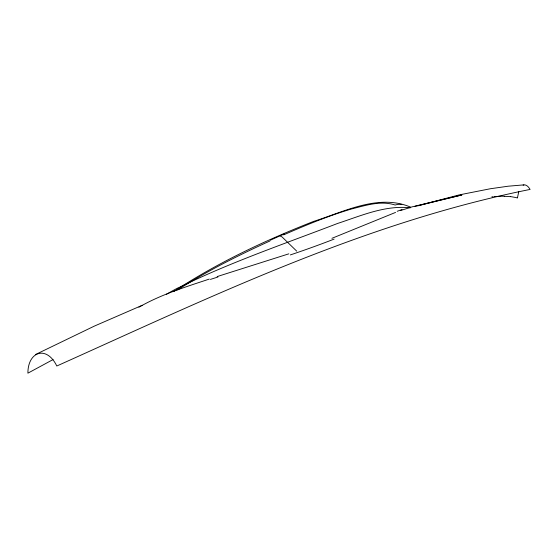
<?xml version="1.0" encoding="UTF-8"?>
<svg xmlns="http://www.w3.org/2000/svg" width="558" height="558" viewBox="0 0 558 558"><rect width="100%" height="100%" fill="white"/><g stroke="black" fill="none" stroke-linecap="round" stroke-linejoin="round"><path stroke-width="0.84" d="M518.759 191.715L517.405 198.006A23.757 23.108 37.6 0 0 515.948 197.553L510.396 196.549M173.95 291.395C217.606 262.672 265.196 240.4 313.763 221.345C344.272 211.733 378.526 193.514 410.486 207.088M177.681 289.909C206.983 271.028 238.245 255.397 269.946 240.979M138.893 307.214C160.885 294.568 185.319 287.042 209.278 279.091M53.108 359.54L27.9 373.169C27.823 351.421 46.712 345.095 56.797 366.006C210.233 297.163 364.13 222.579 530.1 189.434C528.691 187.139 526.222 183.84 523.132 185.144M177.625 288.207C229.212 262.63 283.903 244.076 337.569 223.458C360.956 215.82 385.104 205.016 410.263 207.834M35.607 354.483L94.288 326.13L142.206 305.31M283.617 234.876C305.784 225.209 328.181 215.883 351.407 209.013C365.469 205.484 380.772 200.294 395.148 205.03A16.503 15.903 27.6 0 1 401.816 204.409M331.926 238.322L395.566 212.41M400.442 210.589L412.495 206.732L420.404 205.365M288.807 253.841L217.118 276.587M415.006 206.132L461.919 194.958L419.079 205.463L459.108 194.916L490.412 188.737L508.254 186.198L523.878 184.879M491.884 196.841L492.902 196.744M279.439 235.455L282.09 236.983L296.737 251.156M504.258 196.214L501.161 196.249A130.237 126.764 38.4 0 0 493.928 196.646M270.253 240.226A186.156 25.849 -25.6 0 1 284.21 234.011M504.258 196.36A63.361 61.485 36.3 0 1 510.389 196.688M397.205 211.294A114.822 13.608 -28 0 1 402.06 209.522M334.116 239.103A304.466 84.481 -14.9 0 1 290.306 254.929M210.422 279.405A180.632 15.966 -17.1 0 1 217.955 277.005M166.444 294.31A102.491 30.313 -20 0 1 177.444 288.165"/></g></svg>
